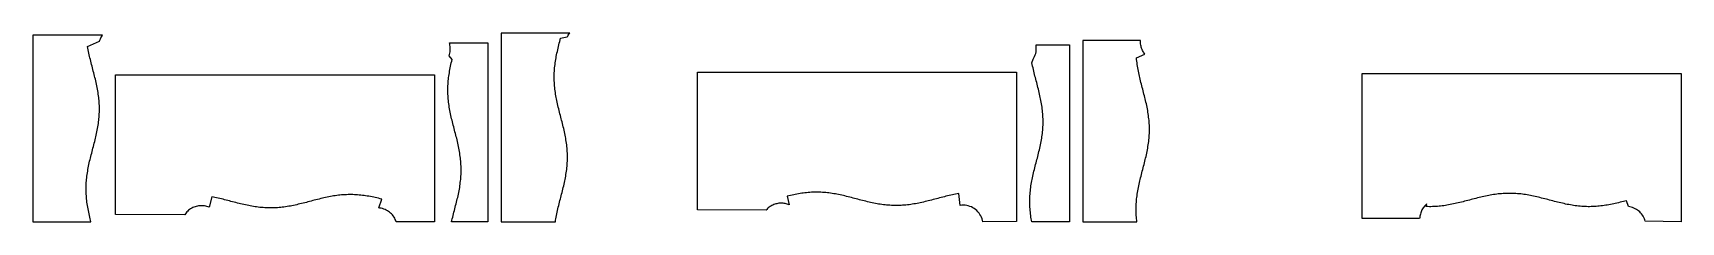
# Model space of a CAD drawing. Header units: inches. Extents: x 0 to 482, y 0 to 30.
# Drawn here: x 0 to 248, y 0 to 28.4 of the extents above; entities that cross this region are included whole.
import ezdxf

# ---------------------------------------------------------------- set-up
doc = ezdxf.new("R2010")
doc.units = ezdxf.units.IN

msp = doc.modelspace()

# ---------------------------------------------------------------- linework, layer by layer
at = {"layer": 'OUTLINE'}
for points in [[(0, 0), (8.73, 0), (8.67, 0.25), (8.61, 0.49), (8.55, 0.74), (8.49, 0.98), (8.44, 1.23), (8.39, 1.48), (8.34, 1.72), (8.29, 1.97), (8.25, 2.22), (8.21, 2.46), (8.17, 2.71), (8.13, 2.95), (8.1, 3.2), (8.08, 3.45), (8.05, 3.69), (8.04, 3.94), (8.02, 4.19), (8.01, 4.43), (8, 4.68), (8, 4.92), (8, 5.17), (8.01, 5.42), (8.02, 5.66), (8.03, 5.91), (8.05, 6.16), (8.07, 6.4), (8.1, 6.65), (8.13, 6.89), (8.16, 7.14), (8.2, 7.39), (8.24, 7.63), (8.28, 7.88), (8.32, 8.13), (8.37, 8.37), (8.42, 8.62), (8.48, 8.86), (8.53, 9.11), (8.59, 9.36), (8.65, 9.6), (8.71, 9.85), (8.78, 10.1), (8.84, 10.34), (8.9, 10.59), (8.97, 10.83), (9.03, 11.08), (9.1, 11.33), (9.16, 11.57), (9.22, 11.82), (9.29, 12.07), (9.35, 12.31), (9.41, 12.56), (9.46, 12.8), (9.52, 13.05), (9.57, 13.3), (9.63, 13.54), (9.68, 13.79), (9.72, 14.04), (9.76, 14.28), (9.8, 14.53), (9.84, 14.77), (9.87, 15.02), (9.9, 15.27), (9.93, 15.51), (9.95, 15.76), (9.97, 16.01), (9.98, 16.25), (9.99, 16.5), (10, 16.74), (10, 16.99), (10, 17.24), (9.99, 17.48), (9.98, 17.73), (9.96, 17.97), (9.95, 18.22), (9.92, 18.47), (9.9, 18.71), (9.87, 18.96), (9.83, 19.21), (9.79, 19.45), (9.75, 19.7), (9.71, 19.94), (9.66, 20.19), (9.61, 20.44), (9.56, 20.68), (9.51, 20.93), (9.45, 21.18), (9.39, 21.42), (9.33, 21.67), (9.27, 21.91), (9.21, 22.16), (9.14, 22.41), (9.08, 22.65), (9.02, 22.9), (8.95, 23.15), (8.89, 23.39), (8.82, 23.64), (8.76, 23.88), (8.7, 24.13), (8.64, 24.38), (8.58, 24.62), (8.52, 24.87), (8.46, 25.12), (8.41, 25.36), (8.36, 25.61), (8.31, 25.85), (8.27, 26.1), (8.22, 26.35), (10.02, 27.14), (10.07, 27.32), (10.14, 27.49), (10.21, 27.65), (10.3, 27.81), (10.39, 27.97), (10.44, 28.03), (0, 28.03)], [(70.43, 0), (78.61, 0), (78.64, 0.25), (78.69, 0.49), (78.73, 0.74), (78.78, 0.98), (78.83, 1.23), (78.88, 1.48), (78.93, 1.72), (78.99, 1.97), (79.05, 2.22), (79.11, 2.46), (79.17, 2.71), (79.23, 2.95), (79.3, 3.2), (79.36, 3.45), (79.43, 3.69), (79.49, 3.94), (79.55, 4.19), (79.62, 4.43), (79.68, 4.68), (79.74, 4.92), (79.8, 5.17), (79.86, 5.42), (79.92, 5.66), (79.98, 5.91), (80.03, 6.16), (80.08, 6.4), (80.13, 6.65), (80.17, 6.89), (80.21, 7.14), (80.25, 7.39), (80.29, 7.63), (80.32, 7.88), (80.35, 8.13), (80.37, 8.37), (80.39, 8.62), (80.41, 8.86), (80.42, 9.11), (80.43, 9.36), (80.43, 9.6), (80.43, 9.85), (80.43, 10.1), (80.42, 10.34), (80.41, 10.59), (80.39, 10.83), (80.37, 11.08), (80.35, 11.33), (80.32, 11.57), (80.29, 11.82), (80.25, 12.07), (80.21, 12.31), (80.17, 12.56), (80.13, 12.8), (80.08, 13.05), (80.03, 13.3), (79.98, 13.54), (79.92, 13.79), (79.86, 14.04), (79.8, 14.28), (79.74, 14.53), (79.68, 14.77), (79.62, 15.02), (79.55, 15.27), (79.49, 15.51), (79.43, 15.76), (79.36, 16.01), (79.3, 16.25), (79.23, 16.5), (79.17, 16.74), (79.11, 16.99), (79.05, 17.24), (78.99, 17.48), (78.93, 17.73), (78.88, 17.97), (78.83, 18.22), (78.78, 18.47), (78.73, 18.71), (78.69, 18.96), (78.64, 19.21), (78.61, 19.45), (78.57, 19.7), (78.54, 19.94), (78.51, 20.19), (78.49, 20.44), (78.47, 20.68), (78.46, 20.93), (78.44, 21.18), (78.44, 21.42), (78.43, 21.67), (78.44, 21.91), (78.44, 22.16), (78.45, 22.41), (78.46, 22.65), (78.48, 22.9), (78.5, 23.15), (78.53, 23.39), (78.56, 23.64), (78.59, 23.88), (78.63, 24.13), (78.67, 24.38), (78.71, 24.62), (78.75, 24.87), (78.8, 25.12), (78.85, 25.36), (78.91, 25.61), (78.96, 25.85), (79.02, 26.1), (79.08, 26.35), (79.14, 26.59), (79.2, 26.84), (79.27, 27.09), (79.33, 27.33), (79.4, 27.58), (80.39, 27.78), (80.47, 27.92), (80.55, 28.05), (80.65, 28.18), (80.75, 28.3), (80.81, 28.37), (70.43, 28.37)], [(68.43, 0), (62.98, 0), (63.04, 0.25), (63.1, 0.49), (63.16, 0.74), (63.22, 0.98), (63.28, 1.23), (63.35, 1.48), (63.41, 1.72), (63.48, 1.97), (63.54, 2.22), (63.6, 2.46), (63.67, 2.71), (63.73, 2.95), (63.79, 3.2), (63.85, 3.45), (63.91, 3.69), (63.96, 3.94), (64.02, 4.19), (64.07, 4.43), (64.12, 4.68), (64.16, 4.92), (64.21, 5.17), (64.24, 5.42), (64.28, 5.66), (64.31, 5.91), (64.34, 6.16), (64.37, 6.4), (64.39, 6.65), (64.41, 6.89), (64.42, 7.14), (64.43, 7.39), (64.43, 7.63), (64.43, 7.88), (64.43, 8.13), (64.42, 8.37), (64.41, 8.62), (64.4, 8.86), (64.38, 9.11), (64.35, 9.36), (64.33, 9.6), (64.3, 9.85), (64.26, 10.1), (64.22, 10.34), (64.18, 10.59), (64.14, 10.83), (64.09, 11.08), (64.04, 11.33), (63.99, 11.57), (63.93, 11.82), (63.88, 12.07), (63.82, 12.31), (63.76, 12.56), (63.7, 12.8), (63.63, 13.05), (63.57, 13.3), (63.5, 13.54), (63.44, 13.79), (63.38, 14.04), (63.31, 14.28), (63.25, 14.53), (63.19, 14.77), (63.12, 15.02), (63.06, 15.27), (63, 15.51), (62.95, 15.76), (62.89, 16.01), (62.84, 16.25), (62.79, 16.5), (62.74, 16.74), (62.7, 16.99), (62.65, 17.24), (62.61, 17.48), (62.58, 17.73), (62.55, 17.97), (62.52, 18.22), (62.5, 18.47), (62.48, 18.71), (62.46, 18.96), (62.45, 19.21), (62.44, 19.45), (62.44, 19.7), (62.44, 19.94), (62.44, 20.19), (62.45, 20.44), (62.46, 20.68), (62.48, 20.93), (62.5, 21.18), (62.52, 21.42), (62.55, 21.67), (62.58, 21.91), (62.62, 22.16), (62.66, 22.41), (62.7, 22.65), (62.74, 22.9), (62.79, 23.15), (62.84, 23.39), (62.9, 23.64), (62.95, 23.88), (63.01, 24.13), (63.07, 24.38), (62.61, 24.97), (62.68, 25.16), (62.73, 25.35), (62.76, 25.55), (62.79, 25.74), (62.8, 25.94), (62.8, 26.14), (62.78, 26.34), (62.75, 26.53), (62.71, 26.73), (62.67, 26.9), (68.43, 26.9)], [(156, 0), (150.31, 0), (150.26, 0.25), (150.22, 0.49), (150.18, 0.74), (150.15, 0.98), (150.11, 1.23), (150.09, 1.48), (150.06, 1.72), (150.04, 1.97), (150.03, 2.22), (150.01, 2.46), (150, 2.71), (150, 2.95), (150, 3.2), (150, 3.45), (150.01, 3.69), (150.02, 3.94), (150.04, 4.19), (150.06, 4.43), (150.09, 4.68), (150.11, 4.92), (150.15, 5.17), (150.18, 5.42), (150.22, 5.66), (150.26, 5.91), (150.31, 6.16), (150.35, 6.4), (150.4, 6.65), (150.46, 6.89), (150.51, 7.14), (150.57, 7.39), (150.63, 7.63), (150.69, 7.88), (150.75, 8.13), (150.81, 8.37), (150.88, 8.62), (150.94, 8.86), (151.01, 9.11), (151.07, 9.36), (151.14, 9.6), (151.2, 9.85), (151.26, 10.1), (151.32, 10.34), (151.38, 10.59), (151.44, 10.83), (151.5, 11.08), (151.55, 11.33), (151.61, 11.57), (151.66, 11.82), (151.7, 12.07), (151.75, 12.31), (151.79, 12.56), (151.83, 12.8), (151.86, 13.05), (151.89, 13.3), (151.92, 13.54), (151.94, 13.79), (151.96, 14.04), (151.98, 14.28), (151.99, 14.53), (152, 14.77), (152, 15.02), (152, 15.27), (151.99, 15.51), (151.98, 15.76), (151.97, 16.01), (151.95, 16.25), (151.93, 16.5), (151.91, 16.74), (151.88, 16.99), (151.84, 17.24), (151.81, 17.48), (151.77, 17.73), (151.73, 17.97), (151.68, 18.22), (151.63, 18.47), (151.58, 18.71), (151.53, 18.96), (151.47, 19.21), (151.41, 19.45), (151.35, 19.7), (151.29, 19.94), (151.23, 20.19), (151.17, 20.44), (151.1, 20.68), (151.04, 20.93), (150.98, 21.18), (150.91, 21.42), (150.85, 21.67), (150.78, 21.91), (150.72, 22.16), (150.66, 22.41), (150.6, 22.65), (150.54, 22.9), (150.49, 23.15), (150.43, 23.39), (150.38, 23.64), (150.33, 23.88), (150.5, 24.42), (150.63, 24.63), (150.73, 24.85), (150.82, 25.08), (150.89, 25.31), (150.94, 25.56), (150.97, 25.8), (150.98, 26.04), (150.97, 26.29), (150.94, 26.53), (150.93, 26.61), (156, 26.61)], [(158, 0), (166.12, 0), (166.09, 0.25), (166.07, 0.49), (166.05, 0.74), (166.03, 0.98), (166.01, 1.23), (166.01, 1.48), (166, 1.72), (166, 1.97), (166, 2.22), (166.01, 2.46), (166.02, 2.71), (166.04, 2.95), (166.06, 3.2), (166.08, 3.45), (166.11, 3.69), (166.14, 3.94), (166.17, 4.19), (166.21, 4.43), (166.25, 4.68), (166.3, 4.92), (166.34, 5.17), (166.39, 5.42), (166.45, 5.66), (166.5, 5.91), (166.56, 6.16), (166.62, 6.4), (166.68, 6.65), (166.74, 6.89), (166.8, 7.14), (166.87, 7.39), (166.93, 7.63), (166.99, 7.88), (167.06, 8.13), (167.12, 8.37), (167.19, 8.62), (167.25, 8.86), (167.31, 9.11), (167.37, 9.36), (167.43, 9.6), (167.49, 9.85), (167.54, 10.1), (167.6, 10.34), (167.65, 10.59), (167.69, 10.83), (167.74, 11.08), (167.78, 11.33), (167.82, 11.57), (167.85, 11.82), (167.89, 12.07), (167.91, 12.31), (167.94, 12.56), (167.96, 12.8), (167.97, 13.05), (167.99, 13.3), (168, 13.54), (168, 13.79), (168, 14.04), (167.99, 14.28), (167.99, 14.53), (167.97, 14.77), (167.96, 15.02), (167.94, 15.27), (167.91, 15.51), (167.88, 15.76), (167.85, 16.01), (167.82, 16.25), (167.78, 16.5), (167.74, 16.74), (167.69, 16.99), (167.64, 17.24), (167.59, 17.48), (167.54, 17.73), (167.48, 17.97), (167.43, 18.22), (167.37, 18.47), (167.31, 18.71), (167.24, 18.96), (167.18, 19.21), (167.12, 19.45), (167.05, 19.7), (166.99, 19.94), (166.92, 20.19), (166.86, 20.44), (166.8, 20.68), (166.73, 20.93), (166.67, 21.18), (166.61, 21.42), (166.55, 21.67), (166.5, 21.91), (166.44, 22.16), (166.39, 22.41), (166.34, 22.65), (166.29, 22.9), (166.25, 23.15), (166.21, 23.39), (166.17, 23.64), (166.14, 23.88), (166.11, 24.13), (166.08, 24.38), (166.06, 24.62), (167.32, 25.2), (167.22, 25.34), (167.13, 25.48), (167.04, 25.62), (166.96, 25.77), (166.89, 25.92), (166.83, 26.08), (166.78, 26.24), (166.74, 26.4), (166.71, 26.57), (166.68, 26.73), (166.67, 26.9), (166.66, 27.07), (166.66, 27.23), (166.66, 27.25), (158, 27.25)], [(100, 1.83), (100, 22.47), (148, 22.47), (148, 0.08), (142.94, 0), (142.89, 0.24), (142.82, 0.48), (142.74, 0.71), (142.63, 0.93), (142.5, 1.14), (142.36, 1.34), (142.2, 1.53), (142.03, 1.7), (141.85, 1.86), (141.65, 2.01), (141.44, 2.14), (141.22, 2.25), (140.99, 2.34), (140.75, 2.41), (140.51, 2.46), (140.27, 2.5), (140.02, 2.51), (139.78, 2.5), (139.53, 2.48), (139.32, 4.25), (139.08, 4.21), (138.83, 4.16), (138.59, 4.12), (138.35, 4.07), (138.11, 4.02), (137.87, 3.96), (137.63, 3.91), (137.39, 3.85), (137.15, 3.79), (136.9, 3.73), (136.66, 3.67), (136.42, 3.61), (136.18, 3.54), (135.94, 3.48), (135.7, 3.42), (135.46, 3.35), (135.22, 3.29), (134.97, 3.23), (134.73, 3.17), (134.49, 3.11), (134.25, 3.05), (134.01, 2.99), (133.77, 2.94), (133.53, 2.89), (133.29, 2.84), (133.05, 2.79), (132.8, 2.74), (132.56, 2.7), (132.32, 2.66), (132.08, 2.63), (131.84, 2.59), (131.6, 2.56), (131.36, 2.54), (131.12, 2.52), (130.87, 2.5), (130.63, 2.48), (130.39, 2.47), (130.15, 2.47), (129.91, 2.47), (129.67, 2.47), (129.43, 2.47), (129.19, 2.48), (128.94, 2.5), (128.7, 2.51), (128.46, 2.53), (128.22, 2.56), (127.98, 2.59), (127.74, 2.62), (127.5, 2.66), (127.26, 2.69), (127.02, 2.74), (126.77, 2.78), (126.53, 2.83), (126.29, 2.88), (126.05, 2.93), (125.81, 2.98), (125.57, 3.04), (125.33, 3.1), (125.09, 3.16), (124.84, 3.22), (124.6, 3.28), (124.36, 3.34), (124.12, 3.4), (123.88, 3.47), (123.64, 3.53), (123.4, 3.59), (123.16, 3.66), (122.91, 3.72), (122.67, 3.78), (122.43, 3.84), (122.19, 3.9), (121.95, 3.95), (121.71, 4.01), (121.47, 4.06), (121.23, 4.11), (120.98, 4.15), (120.74, 4.2), (120.5, 4.24), (120.26, 4.28), (120.02, 4.31), (119.78, 4.35), (119.54, 4.37), (119.3, 4.4), (119.06, 4.42), (118.81, 4.44), (118.57, 4.45), (118.33, 4.46), (118.09, 4.46), (117.85, 4.47), (117.61, 4.46), (117.37, 4.46), (117.13, 4.45), (116.88, 4.43), (116.64, 4.41), (116.4, 4.39), (116.16, 4.37), (115.92, 4.34), (115.68, 4.3), (115.44, 4.27), (115.2, 4.23), (114.95, 4.19), (114.71, 4.14), (114.47, 4.09), (114.23, 4.04), (113.99, 3.99), (113.75, 3.93), (113.51, 3.88), (113.8, 2.57), (113.65, 2.63), (113.5, 2.68), (113.35, 2.72), (113.19, 2.76), (113.03, 2.79), (112.87, 2.81), (112.72, 2.82), (112.56, 2.82), (112.4, 2.81), (112.24, 2.8), (112.08, 2.77), (111.92, 2.74), (111.77, 2.7), (111.62, 2.66), (111.47, 2.6), (111.32, 2.54), (111.18, 2.46), (111.04, 2.39), (110.91, 2.3), (110.78, 2.21), (110.65, 2.11), (110.53, 2), (110.42, 1.89), (110.31, 1.77)], [(12.44, 1.13), (12.44, 22.1), (60.44, 22.1), (60.44, 0), (54.66, 0.02), (54.6, 0.21), (54.52, 0.39), (54.43, 0.57), (54.33, 0.74), (54.21, 0.9), (54.09, 1.05), (53.96, 1.2), (53.81, 1.34), (53.66, 1.47), (53.5, 1.59), (53.34, 1.69), (53.16, 1.79), (52.98, 1.87), (52.8, 1.94), (52.61, 2), (52.42, 2.05), (52.22, 2.09), (52.03, 2.11), (52.48, 3.43), (52.23, 3.49), (51.99, 3.55), (51.75, 3.6), (51.51, 3.66), (51.27, 3.71), (51.03, 3.76), (50.79, 3.81), (50.55, 3.85), (50.3, 3.89), (50.06, 3.93), (49.82, 3.96), (49.58, 3.99), (49.34, 4.02), (49.1, 4.04), (48.86, 4.06), (48.62, 4.08), (48.37, 4.09), (48.13, 4.1), (47.89, 4.1), (47.65, 4.1), (47.41, 4.1), (47.17, 4.09), (46.93, 4.08), (46.69, 4.07), (46.45, 4.05), (46.2, 4.02), (45.96, 4), (45.72, 3.97), (45.48, 3.93), (45.24, 3.9), (45, 3.86), (44.76, 3.81), (44.52, 3.77), (44.27, 3.72), (44.03, 3.67), (43.79, 3.61), (43.55, 3.56), (43.31, 3.5), (43.07, 3.44), (42.83, 3.38), (42.59, 3.32), (42.34, 3.26), (42.1, 3.2), (41.86, 3.13), (41.62, 3.07), (41.38, 3.01), (41.14, 2.94), (40.9, 2.88), (40.66, 2.82), (40.41, 2.76), (40.17, 2.7), (39.93, 2.65), (39.69, 2.59), (39.45, 2.54), (39.21, 2.49), (38.97, 2.44), (38.73, 2.39), (38.49, 2.35), (38.24, 2.31), (38, 2.27), (37.76, 2.24), (37.52, 2.21), (37.28, 2.18), (37.04, 2.16), (36.8, 2.14), (36.56, 2.13), (36.31, 2.12), (36.07, 2.11), (35.83, 2.1), (35.59, 2.11), (35.35, 2.11), (35.11, 2.12), (34.87, 2.13), (34.63, 2.15), (34.38, 2.17), (34.14, 2.19), (33.9, 2.22), (33.66, 2.25), (33.42, 2.29), (33.18, 2.32), (32.94, 2.36), (32.7, 2.41), (32.46, 2.45), (32.21, 2.5), (31.97, 2.56), (31.73, 2.61), (31.49, 2.67), (31.25, 2.72), (31.01, 2.78), (30.77, 2.84), (30.53, 2.9), (30.28, 2.97), (30.04, 3.03), (29.8, 3.09), (29.56, 3.16), (29.32, 3.22), (29.08, 3.28), (28.84, 3.34), (28.6, 3.4), (28.35, 3.46), (28.11, 3.52), (27.87, 3.58), (27.63, 3.63), (27.39, 3.68), (27.15, 3.73), (26.91, 3.78), (26.53, 2.2), (26.36, 2.27), (26.18, 2.32), (26.01, 2.37), (25.83, 2.4), (25.65, 2.43), (25.46, 2.44), (25.28, 2.44), (25.1, 2.43), (24.92, 2.41), (24.74, 2.38), (24.56, 2.34), (24.39, 2.29), (24.21, 2.22), (24.05, 2.15), (23.89, 2.06), (23.73, 1.97), (23.58, 1.87), (23.43, 1.75), (23.3, 1.63), (23.17, 1.51), (23.05, 1.37), (22.93, 1.23), (22.83, 1.08)], [(200, 0.54), (200, 22.29), (248, 22.29), (248, 0), (242.62, 0.1), (242.56, 0.3), (242.48, 0.49), (242.4, 0.68), (242.3, 0.86), (242.18, 1.04), (242.06, 1.2), (241.92, 1.36), (241.78, 1.51), (241.62, 1.65), (241.45, 1.77), (241.28, 1.89), (241.1, 1.99), (240.91, 2.08), (240.72, 2.16), (240.52, 2.22), (240.31, 2.27), (240.11, 2.3), (239.8, 3.19), (239.56, 3.13), (239.32, 3.07), (239.08, 3.01), (238.83, 2.95), (238.59, 2.89), (238.35, 2.83), (238.11, 2.78), (237.87, 2.72), (237.63, 2.67), (237.39, 2.63), (237.15, 2.58), (236.9, 2.54), (236.66, 2.5), (236.42, 2.46), (236.18, 2.43), (235.94, 2.4), (235.7, 2.37), (235.46, 2.35), (235.22, 2.33), (234.97, 2.31), (234.73, 2.3), (234.49, 2.3), (234.25, 2.29), (234.01, 2.29), (233.77, 2.3), (233.53, 2.31), (233.29, 2.32), (233.05, 2.34), (232.8, 2.36), (232.56, 2.38), (232.32, 2.41), (232.08, 2.44), (231.84, 2.48), (231.6, 2.51), (231.36, 2.55), (231.12, 2.6), (230.87, 2.64), (230.63, 2.69), (230.39, 2.75), (230.15, 2.8), (229.91, 2.86), (229.67, 2.91), (229.43, 2.97), (229.19, 3.03), (228.94, 3.09), (228.7, 3.16), (228.46, 3.22), (228.22, 3.28), (227.98, 3.35), (227.74, 3.41), (227.5, 3.47), (227.26, 3.53), (227.02, 3.59), (226.77, 3.65), (226.53, 3.71), (226.29, 3.77), (226.05, 3.82), (225.81, 3.87), (225.57, 3.92), (225.33, 3.97), (225.09, 4.02), (224.84, 4.06), (224.6, 4.1), (224.36, 4.13), (224.12, 4.17), (223.88, 4.2), (223.64, 4.22), (223.4, 4.24), (223.16, 4.26), (222.91, 4.27), (222.67, 4.28), (222.43, 4.29), (222.19, 4.29), (221.95, 4.29), (221.71, 4.29), (221.47, 4.28), (221.23, 4.26), (220.98, 4.24), (220.74, 4.22), (220.5, 4.2), (220.26, 4.17), (220.02, 4.14), (219.78, 4.1), (219.54, 4.06), (219.3, 4.02), (219.06, 3.98), (218.81, 3.93), (218.57, 3.88), (218.33, 3.83), (218.09, 3.77), (217.85, 3.72), (217.61, 3.66), (217.37, 3.6), (217.13, 3.54), (216.88, 3.48), (216.64, 3.41), (216.4, 3.35), (216.16, 3.29), (215.92, 3.23), (215.68, 3.16), (215.44, 3.1), (215.2, 3.04), (214.95, 2.98), (214.71, 2.92), (214.47, 2.86), (214.23, 2.81), (213.99, 2.75), (213.75, 2.7), (213.51, 2.65), (213.27, 2.6), (213.03, 2.56), (212.78, 2.52), (212.54, 2.48), (212.3, 2.44), (212.06, 2.41), (211.82, 2.38), (211.58, 2.36), (211.34, 2.34), (211.1, 2.32), (210.85, 2.31), (210.61, 2.3), (210.37, 2.29), (210.13, 2.29), (209.89, 2.3), (209.65, 2.3), (209.77, 2.71), (209.64, 2.6), (209.52, 2.48), (209.41, 2.36), (209.3, 2.23), (209.2, 2.1), (209.11, 1.96), (209.02, 1.81), (208.95, 1.66), (208.88, 1.51), (208.82, 1.35), (208.77, 1.19), (208.73, 1.03), (208.7, 0.86), (208.68, 0.69), (208.66, 0.53)]]:
    msp.add_lwpolyline(points, close=True, dxfattribs=at)

doc.saveas('drawing.dxf')
